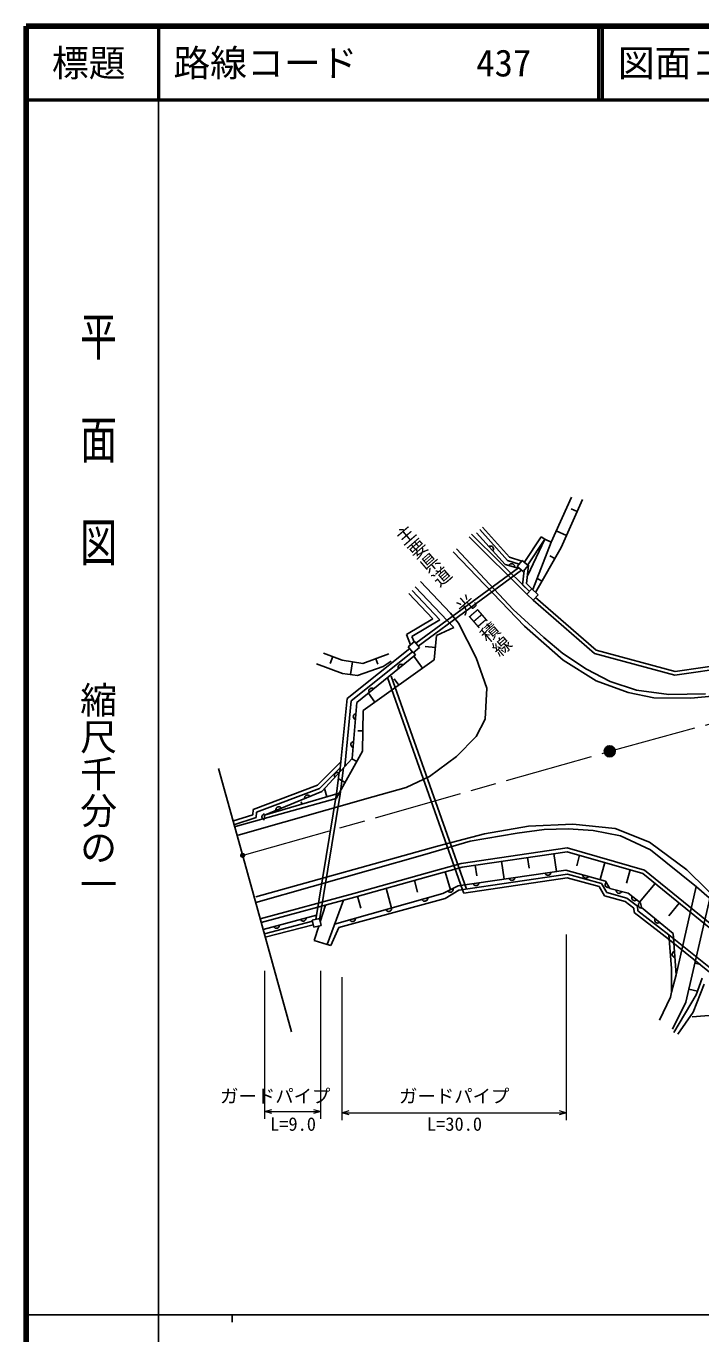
# Model space of a CAD drawing. Units: millimetres, scale not verified. Extents: x 40000 to 680000, y 20000 to 380000.
# Drawn here: x 40000 to 131650, y 202409 to 380000 of the extents above; entities that cross this region are included whole.
import ezdxf
from ezdxf.enums import TextEntityAlignment as Align

# ---------------------------------------------------------------- set-up
doc = ezdxf.new("R2010")
doc.units = ezdxf.units.MM
doc.header["$LTSCALE"] = 1000
doc.header["$PDMODE"] = 32
doc.header["$PDSIZE"] = 500
doc.linetypes.add('CHAIN', pattern=[18.5, 12, -1.5, 3.5, -1.5])
for name, color, linetype, lineweight in [('M-BGD', 7, 'Continuous', 25), ('M-BMK', 2, 'CHAIN', 13), ('M-BMK-OTRS', 5, 'Continuous', 25), ('M-BMK-SRVR', 3, 'Continuous', 25), ('M-STR-HTXT', 7, 'Continuous', 13), ('M-TTL', 2, 'Continuous', 140), ('M-TTL-BAND', 7, 'Continuous', 25), ('M-TTL-LINE', 7, 'Continuous', 50)]:
    doc.layers.add(name, color=color, linetype=linetype, lineweight=lineweight)
for name, color, linetype in [('M-BMK-HTXT', 7, 'Continuous'), ('M-OTRS', 6, 'Continuous'), ('M-TTL-TXT', 7, 'Continuous')]:
    doc.layers.add(name, color=color, linetype=linetype)
doc.styles.add('@ＭＳ ゴシック', font='')
doc.styles.add('ＭＳ ゴシック', font='')
doc.styles.get('@ＭＳ ゴシック').set_extended_font_data('@MS Gothic')
doc.styles.get('ＭＳ ゴシック').set_extended_font_data('MS Gothic')

msp = doc.modelspace()

# ---------------------------------------------------------------- linework, layer by layer
at = {"layer": 'M-BGD'}
for p, q in [((114072, 316022), (111303, 309918)), ((112687, 309212), (115569, 315739)), ((114849, 314107), (114026, 314470)), ((108359, 303212), (100517, 311023)), ((105086, 306895), (101159, 311190)), ((101611, 311642), (105369, 307432)), ((101984, 311975), (105648, 307870)), ((113408, 310844), (112004, 311464)), ((98459, 309027), (106176, 300795)), ((100164, 310669), (108012, 302852)), ((107630, 307176), (109957, 310648)), ((110455, 310314), (108082, 305369)), ((108129, 306842), (110455, 310314)), ((111303, 309918), (108815, 303474)), ((109204, 303099), (112687, 309212)), ((109957, 310648), (110455, 310314)), ((111303, 309918), (110455, 310314)), ((107693, 298500), (98016, 308590)), ((105369, 307432), (106986, 306946)), ((105648, 307870), (107328, 307365)), ((107392, 307443), (106709, 306606)), ((108215, 306772), (107392, 307443)), ((111817, 307684), (111140, 308069)), ((92953, 296197), (106896, 306454)), ((107296, 306127), (93270, 295810)), ((106838, 306414), (105086, 306895)), ((106709, 306606), (107533, 305934)), ((107643, 306069), (107437, 304131)), ((107533, 305934), (108215, 306772)), ((108221, 306779), (107960, 304316)), ((98075, 298322), (92866, 303845)), ((97636, 300294), (93565, 304595)), ((107437, 304131), (108359, 303212)), ((107960, 304316), (108712, 303567)), ((110075, 304627), (109407, 305008)), ((95255, 299520), (91999, 302929)), ((96210, 299390), (92432, 303343)), ((108012, 302852), (108709, 303576)), ((108850, 302046), (108012, 302852)), ((108709, 303576), (109546, 302769)), ((109546, 302769), (108850, 302046)), ((108850, 302046), (117194, 294818)), ((109197, 302406), (117435, 295271)), ((98726, 298918), (97636, 300294)), ((106176, 300795), (110338, 296960)), ((91658, 297381), (95255, 299520)), ((92405, 297127), (96210, 299390)), ((101134, 294216), (98726, 298918)), ((112931, 293914), (107693, 298500)), ((92220, 295969), (91658, 297381)), ((92707, 296368), (92405, 297127)), ((95439, 293962), (95753, 297254)), ((95753, 297254), (98075, 298322)), ((110338, 296960), (112910, 294809)), ((80384, 294859), (82917, 293894)), ((83587, 288698), (92101, 295485)), ((84160, 288387), (92481, 295021)), ((92771, 296420), (91911, 295717)), ((91911, 295717), (92585, 294893)), ((92585, 294893), (93444, 295597)), ((92873, 294609), (92630, 294930)), ((93444, 295597), (92771, 296420)), ((95596, 295608), (94190, 295742)), ((112910, 294809), (116138, 292657)), ((117194, 294818), (128115, 291871)), ((117435, 295271), (128146, 292381)), ((79459, 293411), (82957, 292085)), ((81650, 294376), (81292, 293435)), ((82917, 293894), (85731, 293452)), ((84324, 293673), (84051, 291935)), ((92873, 294609), (84939, 288140)), ((85007, 291803), (88505, 293050)), ((85731, 293452), (89269, 294738)), ((85773, 287058), (95439, 293962)), ((87500, 294095), (87771, 293349)), ((88505, 293050), (89590, 293773)), ((93828, 292811), (92665, 294439)), ((102568, 290088), (101134, 294216)), ((117425, 291071), (112931, 293914)), ((128115, 291871), (140337, 293608)), ((128146, 292381), (140235, 294099)), ((82957, 292085), (85007, 291803)), ((89099, 291542), (99292, 262725)), ((89571, 291709), (99796, 262800)), ((90606, 290510), (89996, 291363)), ((116138, 292657), (119318, 291020)), ((102338, 285902), (102568, 290088)), ((121782, 289512), (117425, 291071)), ((119318, 291020), (122919, 289804)), ((125267, 288778), (121782, 289512)), ((122919, 289804), (127316, 289243)), ((82630, 278740), (83587, 288698)), ((83303, 279469), (84160, 288387)), ((84939, 288140), (84292, 280542)), ((87384, 288208), (86515, 289425)), ((130312, 288732), (125267, 288778)), ((127316, 289243), (132273, 289337)), ((135586, 289236), (130312, 288732)), ((85710, 281534), (85773, 287058)), ((85741, 284296), (85064, 284303)), ((101134, 283551), (102338, 285902)), ((98439, 280798), (101134, 283551)), ((82132, 275131), (85710, 281534)), ((94769, 278103), (98439, 280798)), ((79584, 276917), (82760, 280092)), ((79861, 276487), (82685, 279310)), ((84292, 280542), (80143, 276042)), ((82670, 275711), (83114, 279265)), ((84916, 280114), (84244, 280490)), ((82175, 275782), (82532, 278633)), ((83330, 277274), (82518, 277728)), ((91616, 276613), (94769, 278103)), ((68794, 270133), (87086, 275351)), ((70817, 273624), (79584, 276917)), ((71299, 273271), (79861, 276487)), ((80143, 276042), (72356, 272863)), ((72356, 272863), (82536, 275854)), ((79365, 258698), (82175, 275782)), ((79864, 258652), (82670, 275711)), ((80839, 275356), (80518, 276449)), ((87086, 275351), (91616, 276613)), ((68448, 271302), (82132, 275131)), ((70778, 272915), (70817, 273624)), ((74053, 273361), (74002, 273535)), ((77446, 274359), (77354, 274671)), ((68047, 272017), (70778, 272915)), ((68203, 271542), (71258, 272547)), ((71258, 272547), (71299, 273271)), ((72356, 272863), (72356, 272378)), ((95889, 268656), (102274, 270318)), ((100304, 269335), (106702, 270409)), ((102274, 270318), (108222, 271367)), ((106702, 270409), (110355, 270921)), ((108222, 271367), (114258, 271630)), ((110355, 270921), (113643, 270994)), ((113643, 270994), (117004, 270775)), ((114258, 271630), (120031, 271017)), ((117004, 270775), (120731, 270044)), ((120031, 271017), (124667, 269180)), ((120731, 270044), (124823, 268144)), ((71221, 261745), (95889, 268656)), ((94169, 267502), (100304, 269335)), ((99111, 266298), (113504, 268400)), ((113504, 268400), (124015, 265382)), ((124667, 269180), (129741, 265419)), ((71184, 260967), (94169, 267502)), ((113470, 267890), (99216, 265808)), ((104561, 266589), (104914, 264169)), ((108124, 267109), (108337, 265653)), ((111688, 267630), (112044, 265194)), ((123779, 264929), (113470, 267890)), ((115188, 267397), (114783, 265987)), ((118624, 266410), (117958, 264090)), ((124823, 268144), (131080, 263103)), ((84503, 262201), (94530, 265004)), ((94530, 265004), (99111, 266298)), ((99216, 265808), (94664, 264523)), ((96940, 265165), (97629, 262726)), ((98674, 263272), (113326, 265379)), ((98753, 262645), (113538, 264842)), ((100998, 266068), (101209, 264621)), ((113326, 265379), (118709, 263881)), ((113538, 264842), (118155, 263568)), ((122060, 265423), (121539, 263609)), ((133508, 256982), (123779, 264929)), ((124015, 265382), (133849, 257350)), ((129741, 265419), (135164, 260083)), ((94664, 264523), (84636, 261719)), ((88883, 262914), (89630, 260227)), ((92737, 263986), (93183, 262382)), ((96615, 262195), (98674, 263272)), ((113507, 264332), (99462, 262245)), ((117827, 263140), (113507, 264332)), ((118560, 261897), (117827, 263140)), ((118155, 263568), (118887, 262326)), ((118709, 263881), (119271, 262898)), ((119271, 262898), (121799, 262242)), ((125425, 263585), (123329, 261018)), ((128283, 251148), (131012, 263157)), ((131080, 263103), (132761, 261641)), ((71794, 258769), (84503, 262201)), ((84636, 261719), (71927, 258287)), ((80891, 255290), (83101, 261305)), ((81905, 258051), (96615, 262195)), ((82483, 257582), (96938, 261530)), ((85028, 261841), (85479, 260222)), ((96938, 261530), (98753, 262645)), ((99292, 262725), (99462, 262245)), ((121364, 261138), (118560, 261897)), ((118887, 262326), (121591, 261594)), ((122549, 260216), (121364, 261138)), ((121591, 261594), (123024, 260480)), ((121799, 262242), (123437, 260932)), ((132872, 261528), (129626, 247461)), ((72193, 257328), (79463, 259289)), ((80669, 260648), (79931, 258370)), ((122613, 259610), (122549, 260216)), ((127374, 255923), (122613, 259610)), ((123024, 260480), (123088, 259875)), ((123088, 259875), (127323, 256595)), ((123437, 260932), (123577, 260323)), ((123577, 260323), (127909, 256765)), ((128717, 260895), (127311, 259174)), ((72355, 256745), (78876, 258457)), ((72489, 256263), (78991, 257971)), ((78848, 258575), (79828, 258807)), ((79074, 257620), (78848, 258575)), ((80054, 257851), (79074, 257620)), ((79739, 257777), (79108, 255831)), ((79828, 258807), (80054, 257851)), ((81369, 255130), (82483, 257582)), ((79108, 255831), (80891, 255290)), ((127322, 256607), (133187, 251885)), ((127323, 256595), (127673, 252010)), ((127374, 255923), (132841, 251521)), ((127909, 256765), (128283, 251148)), ((80891, 255290), (81369, 255130)), ((130843, 252736), (131646, 252551)), ((127673, 252010), (127641, 248826)), ((127641, 248826), (128283, 251148)), ((131814, 250704), (131022, 248441)), ((127641, 248826), (127545, 248140)), ((130032, 249219), (131200, 248950)), ((130607, 246103), (132115, 249875)), ((127545, 248140), (126049, 245020)), ((129626, 247461), (127778, 243802)), ((131022, 248441), (127967, 243312)), ((128532, 243086), (130607, 246103))]:
    msp.add_line(p, q, dxfattribs=at)
for points in [[(102853, 309337), (102942, 309376), (103032, 309393), (103148, 309396), (103243, 309364), (103327, 309313), (103411, 309222), (103454, 309134), (103478, 309036), (103465, 308919), (103440, 308831), (103393, 308747)], [(105577, 306760), (105632, 306841), (105699, 306903), (105795, 306968), (105893, 306991), (105991, 306993), (106110, 306960), (106194, 306908), (106266, 306839), (106318, 306733), (106344, 306645), (106348, 306549)], [(90580, 292739), (90546, 292830), (90534, 292921), (90537, 293037), (90575, 293130), (90630, 293211), (90727, 293290), (90817, 293327), (90916, 293346), (91032, 293327), (91118, 293297), (91200, 293244)], [(86612, 289504), (86579, 289596), (86567, 289687), (86570, 289803), (86608, 289896), (86663, 289977), (86759, 290055), (86850, 290093), (86948, 290111), (87064, 290092), (87151, 290062), (87232, 290010)], [(84743, 285842), (84654, 285881), (84580, 285936), (84499, 286019), (84459, 286111), (84439, 286207), (84449, 286330), (84485, 286422), (84541, 286505), (84635, 286576), (84717, 286617), (84811, 286639)], [(84420, 282043), (84331, 282082), (84257, 282137), (84176, 282220), (84136, 282312), (84116, 282408), (84126, 282531), (84162, 282623), (84217, 282706), (84312, 282777), (84393, 282818), (84488, 282840)], [(81946, 277998), (81900, 278084), (81875, 278172), (81862, 278288), (81887, 278385), (81930, 278473), (82014, 278564), (82098, 278614), (82193, 278646), (82311, 278644), (82401, 278626), (82489, 278586)], [(77826, 275096), (77821, 275193), (77836, 275284), (77873, 275394), (77936, 275472), (78012, 275533), (78127, 275580), (78225, 275590), (78324, 275578), (78430, 275526), (78504, 275472), (78566, 275399)], [(73932, 273506), (73927, 273604), (73942, 273694), (73979, 273804), (74043, 273882), (74119, 273943), (74234, 273990), (74331, 274000), (74431, 273989), (74537, 273937), (74610, 273883), (74673, 273809)], [(72356, 272220), (72264, 272252), (72186, 272300), (72098, 272376), (72050, 272464), (72022, 272558), (72022, 272682), (72050, 272776), (72098, 272864), (72186, 272942), (72264, 272990), (72356, 273020)], [(111280, 265084), (111261, 264989), (111225, 264905), (111162, 264807), (111082, 264747), (110993, 264706), (110870, 264688), (110773, 264702), (110679, 264737), (110589, 264813), (110531, 264884), (110488, 264971)], [(116403, 264522), (116347, 264442), (116280, 264380), (116183, 264316), (116086, 264293), (115988, 264291), (115868, 264324), (115785, 264377), (115713, 264446), (115662, 264552), (115636, 264640), (115632, 264737)], [(97999, 262919), (98013, 262823), (98007, 262731), (97980, 262618), (97925, 262535), (97854, 262466), (97744, 262409), (97648, 262390), (97548, 262392), (97438, 262434), (97359, 262481), (97290, 262548)], [(101512, 263680), (101494, 263584), (101457, 263500), (101395, 263402), (101314, 263342), (101225, 263301), (101102, 263284), (101005, 263298), (100911, 263333), (100822, 263409), (100763, 263479), (100720, 263566)], [(106396, 264382), (106377, 264287), (106341, 264203), (106278, 264105), (106198, 264045), (106109, 264004), (105986, 263986), (105889, 264000), (105795, 264035), (105706, 264111), (105647, 264182), (105604, 264268)], [(119189, 263042), (119093, 263024), (119001, 263027), (118887, 263049), (118802, 263102), (118731, 263169), (118669, 263277), (118647, 263373), (118645, 263473), (118683, 263584), (118727, 263665), (118792, 263736)], [(94548, 261613), (94542, 261516), (94517, 261428), (94468, 261322), (94396, 261252), (94313, 261200), (94194, 261166), (94096, 261168), (93998, 261190), (93899, 261254), (93832, 261316), (93778, 261396)], [(120922, 262469), (120868, 262388), (120802, 262325), (120706, 262259), (120609, 262235), (120511, 262231), (120391, 262262), (120307, 262313), (120234, 262381), (120180, 262486), (120154, 262574), (120148, 262670)], [(122930, 261337), (122848, 261285), (122762, 261254), (122647, 261233), (122549, 261250), (122458, 261287), (122361, 261365), (122305, 261445), (122266, 261538), (122260, 261655), (122271, 261746), (122306, 261837)], [(89645, 260231), (89639, 260134), (89614, 260046), (89565, 259941), (89493, 259871), (89410, 259818), (89291, 259785), (89193, 259786), (89095, 259808), (88996, 259872), (88929, 259934), (88875, 260014)], [(123597, 260237), (123500, 260248), (123414, 260277), (123311, 260331), (123244, 260406), (123196, 260492), (123168, 260613), (123174, 260710), (123201, 260807), (123269, 260903), (123334, 260967), (123417, 261017)], [(74397, 257923), (74390, 257826), (74364, 257738), (74313, 257633), (74241, 257564), (74157, 257512), (74038, 257480), (73940, 257483), (73842, 257506), (73744, 257571), (73677, 257633), (73624, 257714)], [(78031, 258903), (78024, 258806), (77998, 258718), (77948, 258613), (77876, 258544), (77792, 258493), (77672, 258460), (77574, 258463), (77477, 258486), (77379, 258551), (77312, 258614), (77259, 258695)], [(84742, 258850), (84736, 258753), (84711, 258665), (84662, 258559), (84590, 258489), (84507, 258437), (84388, 258403), (84290, 258405), (84192, 258427), (84093, 258490), (84026, 258552), (83972, 258633)], [(126052, 258290), (125969, 258240), (125882, 258210), (125768, 258190), (125669, 258209), (125579, 258247), (125483, 258325), (125428, 258407), (125391, 258500), (125386, 258617), (125399, 258708), (125434, 258798)], [(128122, 253558), (128028, 253583), (127947, 253626), (127855, 253696), (127801, 253781), (127767, 253873), (127758, 253996), (127780, 254092), (127822, 254183), (127905, 254267), (127979, 254320), (128069, 254356)], [(130456, 245462), (134491, 245764), (137886, 246442)]]:
    msp.add_lwpolyline(points, dxfattribs=at)
at = {"layer": 'M-BMK'}
for p, q in [((119276, 281523), (165139, 294082)), ((69643, 267461), (119276, 281523))]:
    msp.add_line(p, q, dxfattribs=at)
at = {"layer": 'M-BMK-OTRS'}
for p, q in [((66136, 279170), (69335, 267634)), ((69469, 267152), (76045, 243439))]:
    msp.add_line(p, q, dxfattribs=at)
at = {"layer": 'M-BMK-SRVR'}
for radius in [249, 7.5]:
    msp.add_circle((69402, 267393), radius, dxfattribs=at)
at = {"layer": 'M-OTRS'}
msp.add_point((69410, 267402), dxfattribs=at)
at = {"layer": 'M-STR-HTXT'}
for p, q in [((113387, 231440), (113387, 256627)), ((72364, 251727), (72364, 231598)), ((80031, 231598), (80031, 251727)), ((82877, 250857), (82877, 231440)), ((72364, 232598), (80031, 232598)), ((82877, 232440), (113387, 232440))]:
    msp.add_line(p, q, dxfattribs=at)
for points in [[(73364, 232311), (72364, 232598), (73364, 232883)], [(79031, 232886), (80031, 232598), (79031, 232313)], [(83877, 232153), (82877, 232440), (83877, 232725)], [(112387, 232728), (113387, 232440), (112387, 232155)]]:
    msp.add_lwpolyline(points, dxfattribs=at)
at = {"layer": 'M-TTL'}
for p, q in [((40000, 380000), (40000, 20000)), ((680000, 380000), (40000, 380000))]:
    msp.add_line(p, q, dxfattribs=at)
at = {"layer": 'M-TTL-BAND'}
for p, q in [((58000, 370000), (58000, 20000)), ((40000, 205000), (579000, 205000)), ((68000, 205000), (68000, 204000))]:
    msp.add_line(p, q, dxfattribs=at)
for centre, radius in [((119276, 281523), 750), ((119276, 281523), 656), ((119276, 281523), 562), ((119276, 281523), 469), ((119276, 281523), 375), ((119276, 281523), 281), ((119276, 281519), 188), ((119276, 281523), 93.8)]:
    msp.add_circle(centre, radius, dxfattribs=at)
at = {"layer": 'M-TTL-LINE'}
for p, q in [((58000, 380000), (58000, 370000)), ((117750, 380000), (117750, 370000)), ((118250, 380000), (118250, 370000)), ((40000, 370000), (680000, 370000))]:
    msp.add_line(p, q, dxfattribs=at)

# ---------------------------------------------------------------- texts
at = {"layer": 'M-BMK-HTXT', "style": '@ＭＳ ゴシック'}
msp.add_text('主要県道\u3000光日積線', height=1833, rotation=310.8, dxfattribs=at).set_placement((89599, 310920), align=Align.BOTTOM_LEFT)
at = {"layer": 'M-STR-HTXT', "style": 'ＭＳ ゴシック'}
for s, p in [('ガードパイプ', (66335, 233231)), ('ガードパイプ', (90644, 233231)), ('L=9.0', (73135, 229437)), ('L=30.0', (94444, 229437))]:
    msp.add_text(s, height=1833, dxfattribs=at).set_placement(p, align=Align.BOTTOM_LEFT)
at = {"layer": 'M-TTL-BAND', "style": '@ＭＳ ゴシック', "width": 1.4}
msp.add_text('平  面  図', height=3666, rotation=270, dxfattribs=at).set_placement((49777, 306475), align=Align.MIDDLE_RIGHT)
at = {"layer": 'M-TTL-BAND', "style": '@ＭＳ ゴシック'}
msp.add_text('縮尺千分の一', height=3666, rotation=270, dxfattribs=at).set_placement((49777, 261030), align=Align.MIDDLE_RIGHT)
at = {"layer": 'M-TTL-TXT', "style": 'ＭＳ ゴシック'}
msp.add_text('標題', height=3666, dxfattribs=at).set_placement((48500, 375000), align=Align.MIDDLE_CENTER)
for s, p in [('路線コード', (60000, 375000)), ('437', (101142, 375000)), ('437', (101142, 375000)), ('437', (101142, 375000)), ('図面コード', (120380, 375000))]:
    msp.add_text(s, height=3666, dxfattribs=at).set_placement(p, align=Align.MIDDLE_LEFT)

doc.saveas('drawing.dxf')
